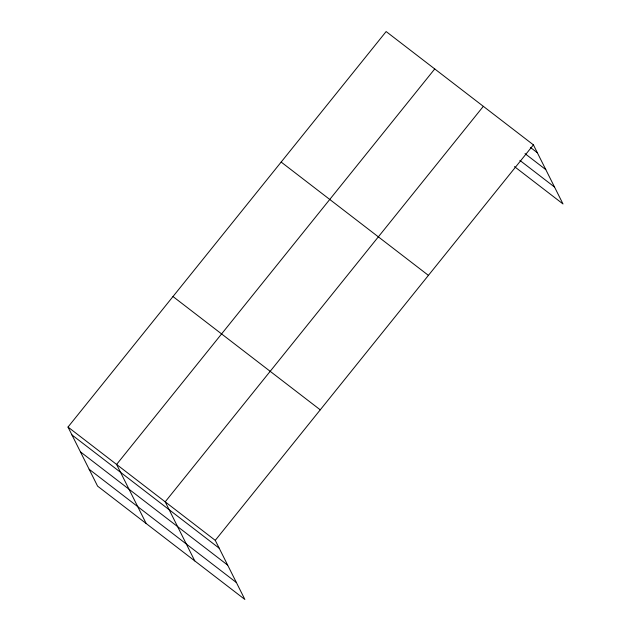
<?xml version="1.0" encoding="UTF-8"?>
<svg xmlns="http://www.w3.org/2000/svg" width="631" height="631" viewBox="0 0 631 631"><rect width="100%" height="100%" fill="white"/><g stroke="black" fill="none" stroke-linecap="round" stroke-linejoin="round"><path stroke-width="0.95" d="M68.006 427.053L215.266 540.357L244.86 599.45L97.592 486.138L68.006 427.053L386.14 31.55L533.408 144.862L562.994 203.947L514.47 166.608M434.735 68.945L116.601 464.44L146.195 523.533M483.338 106.331L165.196 501.834L194.79 560.927M215.266 540.357L533.408 144.862M530.411 147.402L537.344 152.734M525.016 153.633L545.807 169.636M519.865 160.377L554.531 187.052M281.158 162.064L428.417 275.376M172.989 296.538L320.256 409.842M71.95 434.925L219.209 548.229M80.413 451.828L227.673 565.131M89.129 469.235L236.396 582.547"/></g></svg>
